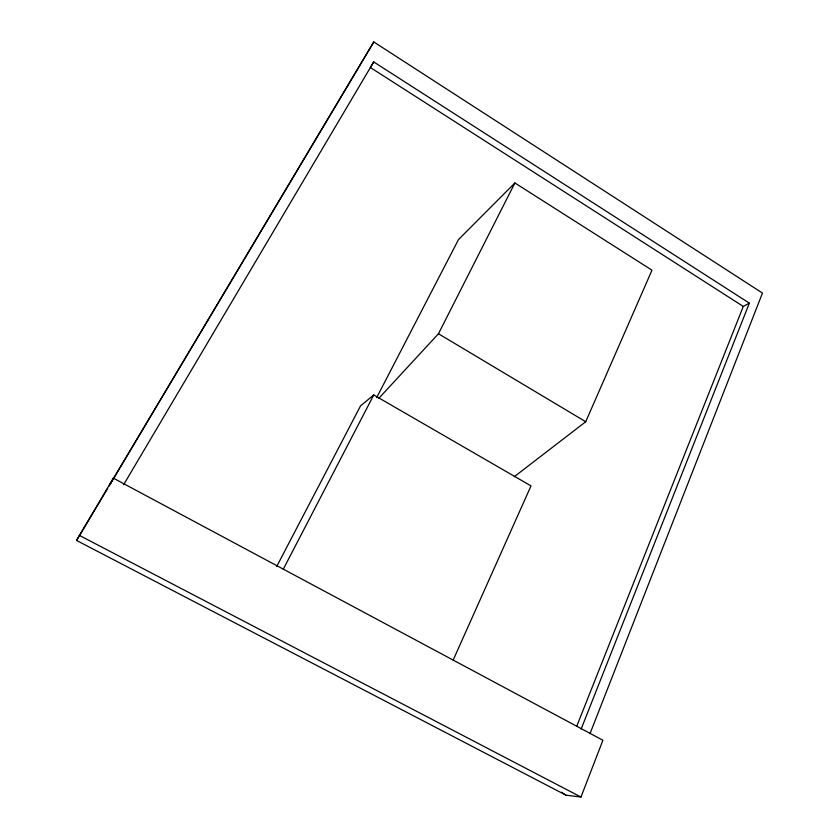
<?xml version="1.0" encoding="UTF-8"?>
<svg xmlns="http://www.w3.org/2000/svg" width="839" height="839" viewBox="0 0 839 839"><rect width="100%" height="100%" fill="white"/><g stroke="black" fill="none" stroke-linecap="round" stroke-linejoin="round"><path stroke-width="1.26" d="M580.966 797.05L602.916 740.26L113.38 478.167L76.527 540.431L565.926 795.152L580.966 797.05L79.275 535.334M589.995 733.685L762.473 293.073L373.785 41.95L109.762 484.701L113.38 478.167M581.165 728.986L749.342 303.152L373.712 61.918L370.366 67.498L743.291 306.434L749.342 303.152M576.666 726.417L743.291 306.434M514.255 476.72L585.727 421.734L651.987 270.189L514.894 182.965L458.472 239.608L376.68 397.602M453.175 660.094L531.003 485.886L373.754 394.97L360.55 405.866L276.723 566.461M378.777 398.378L438.461 333.754L514.894 182.965M283.309 569.157L373.754 394.97M373.785 41.95L108.986 486.211M123.595 484.753L373.712 61.918M76.527 540.431L107.644 488.466M438.461 333.754L585.727 421.734M561.574 792.236L565.926 795.152"/></g></svg>
